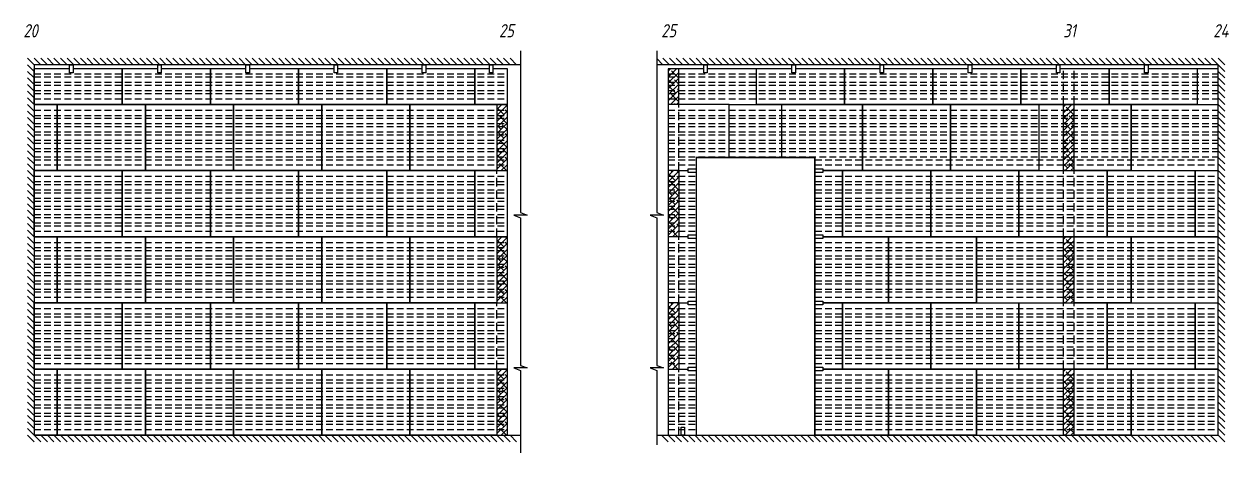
# Model space of a CAD drawing. Header units: millimetres. Extents: x -1499 to 18227, y -5398 to 4982.
# Drawn here: x -1499 to 7615, y -5398 to -2158 of the extents above; entities that cross this region are included whole.
import ezdxf
from ezdxf.enums import TextEntityAlignment as Align

# ---------------------------------------------------------------- set-up
doc = ezdxf.new("R2010")
doc.units = ezdxf.units.MM
doc.linetypes.add('DASHED', pattern=[19.05, 12.7, -6.35])
doc.layers.add('100 noprint', color=1, linetype='Continuous', plot=False)
doc.styles.add('ГОСТ-ISOCPEUR', font='isocpeui.ttf', dxfattribs={"width": 0.8})
pattern_1 = [(45, (-59564.56, 63499.21), (-22.45064, 22.45064), []), (135, (-59564.56, 63499.21), (-67.351921, 22.45064), [79.375, -47.625])]
pattern_2 = [(45, (-59564.56, 64499.21), (-22.45064, 22.45064), []), (135, (-59564.56, 64499.21), (-67.351921, 22.45064), [79.375, -47.625])]
pattern_3 = [(45, (-59564.56, 65499.21), (-22.45064, 22.45064), []), (135, (-59564.56, 65499.21), (-67.351921, 22.45064), [79.375, -47.625])]

msp = doc.modelspace()

# ---------------------------------------------------------------- hatches: boundary and pattern name
h = msp.add_hatch()
h.set_pattern_fill('ANSI38', color=256, scale=10, style=0)
h.set_pattern_definition([(45, (-59564.56, 63999.21), (-22.45064, 22.45064), []), (135, (-59564.56, 63999.21), (-67.351921, 22.45064), [79.375, -47.625])])
h.paths.add_polyline_path([(3454, -2764.6), (3454, -2494.6), (3374, -2494.6), (3374, -2764.6)])
h = msp.add_hatch()
h.set_pattern_fill('ANSI38', color=256, scale=10, style=0)
h.set_pattern_definition(pattern_3)
h.paths.add_polyline_path([(2156.9, -3264.6), (2156.9, -2764.6), (2076.9, -2764.6), (2076.9, -3264.6)])
h = msp.add_hatch()
h.set_pattern_fill('ANSI38', color=256, scale=10, style=0)
h.set_pattern_definition(pattern_3)
h.paths.add_polyline_path([(6444, -3264.6), (6444, -2764.6), (6364, -2764.6), (6364, -3264.6)])
h = msp.add_hatch()
h.set_pattern_fill('ANSI38', color=256, scale=10, style=0)
h.set_pattern_definition([(45, (-58267.534, 64999.21), (-22.45064, 22.45064), []), (135, (-58267.534, 64999.21), (-67.351921, 22.45064), [79.375, -47.625])])
h.paths.add_polyline_path([(3454, -3764.6), (3454, -3264.6), (3374, -3264.6), (3374, -3764.6)])
h = msp.add_hatch()
h.set_pattern_fill('ANSI38', color=256, scale=10, style=0)
h.set_pattern_definition(pattern_2)
h.paths.add_polyline_path([(2156.9, -4264.6), (2156.9, -3764.6), (2076.9, -3764.6), (2076.9, -4264.6)])
h = msp.add_hatch()
h.set_pattern_fill('ANSI38', color=256, scale=10, style=0)
h.set_pattern_definition(pattern_2)
h.paths.add_polyline_path([(6444, -4264.6), (6444, -3764.6), (6364, -3764.6), (6364, -4264.6)])
h = msp.add_hatch()
h.set_pattern_fill('ANSI38', color=256, scale=10, style=0)
h.set_pattern_definition([(45, (-58267.534, 63999.21), (-22.45064, 22.45064), []), (135, (-58267.534, 63999.21), (-67.351921, 22.45064), [79.375, -47.625])])
h.paths.add_polyline_path([(3454, -4764.6), (3454, -4264.6), (3374, -4264.6), (3374, -4764.6)])
h = msp.add_hatch()
h.set_pattern_fill('ANSI38', color=256, scale=10, style=0)
h.set_pattern_definition(pattern_1)
h.paths.add_polyline_path([(2156.9, -5264.6), (2156.9, -4764.6), (2076.9, -4764.6), (2076.9, -5264.6)])
h = msp.add_hatch()
h.set_pattern_fill('ANSI38', color=256, scale=10, style=0)
h.set_pattern_definition(pattern_1)
h.paths.add_polyline_path([(6444, -5264.6), (6444, -4764.6), (6364, -4764.6), (6364, -5264.6)])

# ---------------------------------------------------------------- linework, layer by layer
for p, q in [((-1473.1, -2414.6), (-1423.1, -2464.6)), ((-1423.1, -2414.6), (-1373.1, -2464.6)), ((-1373.1, -2414.6), (-1323.1, -2464.6)), ((-1323.1, -2414.6), (-1273.1, -2464.6)), ((-1273.1, -2414.6), (-1223.1, -2464.6)), ((-1223.1, -2414.6), (-1173.1, -2464.6)), ((-1173.1, -2414.6), (-1123.1, -2464.6)), ((-1123.1, -2414.6), (-1073.1, -2464.6)), ((-1073.1, -2414.6), (-1023.1, -2464.6)), ((-1023.1, -2414.6), (-973.1, -2464.6)), ((-973.1, -2414.6), (-923.1, -2464.6)), ((-923.1, -2414.6), (-873.1, -2464.6)), ((-873.1, -2414.6), (-823.1, -2464.6)), ((-823.1, -2414.6), (-773.1, -2464.6)), ((-773.1, -2414.6), (-723.1, -2464.6)), ((-723.1, -2414.6), (-673.1, -2464.6)), ((-673.1, -2414.6), (-623.1, -2464.6)), ((-623.1, -2414.6), (-573.1, -2464.6)), ((-573.1, -2414.6), (-523.1, -2464.6)), ((-523.1, -2414.6), (-473.1, -2464.6)), ((-473.1, -2414.6), (-423.1, -2464.6)), ((-423.1, -2414.6), (-373.1, -2464.6)), ((-373.1, -2414.6), (-323.1, -2464.6)), ((-323.1, -2414.6), (-273.1, -2464.6)), ((-273.1, -2414.6), (-223.1, -2464.6)), ((-223.1, -2414.6), (-173.1, -2464.6)), ((-173.1, -2414.6), (-123.1, -2464.6)), ((-123.1, -2414.6), (-73.1, -2464.6)), ((-73.1, -2414.6), (-23.1, -2464.6)), ((-23.1, -2414.6), (26.9, -2464.6)), ((26.9, -2414.6), (76.9, -2464.6)), ((76.9, -2414.6), (126.9, -2464.6)), ((126.9, -2414.6), (176.9, -2464.6)), ((176.9, -2414.6), (226.9, -2464.6)), ((226.9, -2414.6), (276.9, -2464.6)), ((276.9, -2414.6), (326.9, -2464.6)), ((326.9, -2414.6), (376.9, -2464.6)), ((376.9, -2414.6), (426.9, -2464.6)), ((426.9, -2414.6), (476.9, -2464.6)), ((476.9, -2414.6), (526.9, -2464.6)), ((526.9, -2414.6), (576.9, -2464.6)), ((576.9, -2414.6), (626.9, -2464.6)), ((626.9, -2414.6), (676.9, -2464.6)), ((676.9, -2414.6), (726.9, -2464.6)), ((726.9, -2414.6), (776.9, -2464.6)), ((776.9, -2414.6), (826.9, -2464.6)), ((826.9, -2414.6), (876.9, -2464.6)), ((876.9, -2414.6), (926.9, -2464.6)), ((926.9, -2414.6), (976.9, -2464.6)), ((976.9, -2414.6), (1026.9, -2464.6)), ((1026.9, -2414.6), (1076.9, -2464.6)), ((1076.9, -2414.6), (1126.9, -2464.6)), ((1126.9, -2414.6), (1176.9, -2464.6)), ((1176.9, -2414.6), (1226.9, -2464.6)), ((1226.9, -2414.6), (1276.9, -2464.6)), ((1276.9, -2414.6), (1326.9, -2464.6)), ((1326.9, -2414.6), (1376.9, -2464.6)), ((1376.9, -2414.6), (1426.9, -2464.6)), ((1426.9, -2414.6), (1476.9, -2464.6)), ((1476.9, -2414.6), (1526.9, -2464.6)), ((1526.9, -2414.6), (1576.9, -2464.6)), ((1576.9, -2414.6), (1626.9, -2464.6)), ((1626.9, -2414.6), (1676.9, -2464.6)), ((1676.9, -2414.6), (1726.9, -2464.6)), ((1726.9, -2414.6), (1776.9, -2464.6)), ((1776.9, -2414.6), (1826.9, -2464.6)), ((1826.9, -2414.6), (1876.9, -2464.6)), ((1876.9, -2414.6), (1926.9, -2464.6)), ((1926.9, -2414.6), (1976.9, -2464.6)), ((1976.9, -2414.6), (2026.9, -2464.6)), ((2026.9, -2414.6), (2076.9, -2464.6)), ((2076.9, -2414.6), (2126.9, -2464.6)), ((2126.9, -2414.6), (2176.9, -2464.6)), ((2176.9, -2414.6), (2226.9, -2464.6)), ((3287.6, -2418.2), (3334, -2464.6)), ((3334, -2414.6), (3384, -2464.6)), ((3384, -2414.6), (3434, -2464.6)), ((3434, -2414.6), (3484, -2464.6)), ((3484, -2414.6), (3534, -2464.6)), ((3534, -2414.6), (3584, -2464.6)), ((3584, -2414.6), (3634, -2464.6)), ((3634, -2414.6), (3684, -2464.6)), ((3684, -2414.6), (3734, -2464.6)), ((3734, -2414.6), (3784, -2464.6)), ((3784, -2414.6), (3834, -2464.6)), ((3834, -2414.6), (3884, -2464.6)), ((3884, -2414.6), (3934, -2464.6)), ((3934, -2414.6), (3984, -2464.6)), ((3984, -2414.6), (4034, -2464.6)), ((4034, -2414.6), (4084, -2464.6)), ((4084, -2414.6), (4134, -2464.6)), ((4134, -2414.6), (4184, -2464.6)), ((4184, -2414.6), (4234, -2464.6)), ((4234, -2414.6), (4284, -2464.6)), ((4284, -2414.6), (4334, -2464.6)), ((4334, -2414.6), (4384, -2464.6)), ((4384, -2414.6), (4434, -2464.6)), ((4434, -2414.6), (4484, -2464.6)), ((4484, -2414.6), (4534, -2464.6)), ((4534, -2414.6), (4584, -2464.6)), ((4584, -2414.6), (4634, -2464.6)), ((4634, -2414.6), (4684, -2464.6)), ((4684, -2414.6), (4734, -2464.6)), ((4734, -2414.6), (4784, -2464.6)), ((4784, -2414.6), (4834, -2464.6)), ((4834, -2414.6), (4884, -2464.6)), ((4884, -2414.6), (4934, -2464.6)), ((4934, -2414.6), (4984, -2464.6)), ((4984, -2414.6), (5034, -2464.6)), ((5034, -2414.6), (5084, -2464.6)), ((5084, -2414.6), (5134, -2464.6)), ((5134, -2414.6), (5184, -2464.6)), ((5184, -2414.6), (5234, -2464.6)), ((5234, -2414.6), (5284, -2464.6)), ((5284, -2414.6), (5334, -2464.6)), ((5334, -2414.6), (5384, -2464.6)), ((5384, -2414.6), (5434, -2464.6)), ((5434, -2414.6), (5484, -2464.6)), ((5484, -2414.6), (5534, -2464.6)), ((5534, -2414.6), (5584, -2464.6)), ((5584, -2414.6), (5634, -2464.6)), ((5634, -2414.6), (5684, -2464.6)), ((5684, -2414.6), (5734, -2464.6)), ((5734, -2414.6), (5784, -2464.6)), ((5784, -2414.6), (5834, -2464.6)), ((5834, -2414.6), (5884, -2464.6)), ((5884, -2414.6), (5934, -2464.6)), ((5934, -2414.6), (5984, -2464.6)), ((5984, -2414.6), (6034, -2464.6)), ((6034, -2414.6), (6084, -2464.6)), ((6084, -2414.6), (6134, -2464.6)), ((6134, -2414.6), (6184, -2464.6)), ((6184, -2414.6), (6234, -2464.6)), ((6234, -2414.6), (6284, -2464.6)), ((6284, -2414.6), (6334, -2464.6)), ((6334, -2414.6), (6384, -2464.6)), ((6384, -2414.6), (6434, -2464.6)), ((6434, -2414.6), (6484, -2464.6)), ((6484, -2414.6), (6534, -2464.6)), ((6534, -2414.6), (6584, -2464.6)), ((6584, -2414.6), (6634, -2464.6)), ((6634, -2414.6), (6684, -2464.6)), ((6684, -2414.6), (6734, -2464.6)), ((6734, -2414.6), (6784, -2464.6)), ((6784, -2414.6), (6834, -2464.6)), ((6834, -2414.6), (6884, -2464.6)), ((6884, -2414.6), (6934, -2464.6)), ((6934, -2414.6), (6984, -2464.6)), ((6984, -2414.6), (7034, -2464.6)), ((7034, -2414.6), (7084, -2464.6)), ((7084, -2414.6), (7134, -2464.6)), ((7134, -2414.6), (7184, -2464.6)), ((7184, -2414.6), (7234, -2464.6)), ((7234, -2414.6), (7284, -2464.6)), ((7284, -2414.6), (7334, -2464.6)), ((7334, -2414.6), (7384, -2464.6)), ((7384, -2414.6), (7434, -2464.6)), ((7434, -2414.6), (7484, -2464.6)), ((7484, -2414.6), (7534, -2464.6)), ((7534, -2414.6), (7584, -2464.6)), ((-1473.1, -2464.6), (-1423.1, -2514.6)), ((-1473.1, -2514.6), (-1423.1, -2564.6)), ((-1423.1, -2464.6), (-1423.1, -5264.6)), ((2255.5, -2464.6), (-1423.1, -2464.6)), ((-1155, -2494.6), (-1423.1, -2494.6)), ((-488, -2494.6), (-1128, -2494.6)), ((179, -2494.6), (-461, -2494.6)), ((846, -2494.6), (206, -2494.6)), ((1513, -2494.6), (873, -2494.6)), ((2021.2, -2494.6), (1540, -2494.6)), ((2156.9, -2494.6), (2048.2, -2494.6)), ((2156.9, -5264.6), (2156.9, -2494.6)), ((7534, -2464.6), (3287.6, -2464.6)), ((3374, -2494.6), (3374, -5264.6)), ((3642, -2494.6), (3374, -2494.6)), ((3454, -2764.6), (3454, -2494.6)), ((4309, -2494.6), (3669, -2494.6)), ((4976, -2494.6), (4336, -2494.6)), ((5643, -2494.6), (5003, -2494.6)), ((6310, -2494.6), (5670, -2494.6)), ((6977, -2494.6), (6337, -2494.6)), ((7534, -2494.6), (7004, -2494.6)), ((7534, -5264.6), (7534, -2464.6)), ((7534, -2464.6), (7584, -2514.6)), ((7534, -2514.6), (7584, -2564.6)), ((-1473.1, -2564.6), (-1423.1, -2614.6)), ((-1473.1, -2614.6), (-1423.1, -2664.6)), ((7534, -2564.6), (7584, -2614.6)), ((7534, -2614.6), (7584, -2664.6)), ((-1473.1, -2664.6), (-1423.1, -2714.6)), ((-1473.1, -2714.6), (-1423.1, -2764.6)), ((7534, -2664.6), (7584, -2714.6)), ((7534, -2714.6), (7584, -2764.6)), ((-1473.1, -2764.6), (-1423.1, -2814.6)), ((-1473.1, -2814.6), (-1423.1, -2864.6)), ((1419.9, -2764.6), (2076.9, -2764.6)), ((1419.9, -3264.6), (1419.9, -2764.6)), ((2076.9, -2764.6), (2076.9, -3264.6)), ((2076.9, -2764.6), (2156.9, -2764.6)), ((2076.9, -2764.6), (2076.9, -3264.6)), ((3834, -2764.6), (3374, -2764.6)), ((3834, -3164.6), (3834, -2764.6)), ((3834, -2764.6), (4234, -2764.6)), ((4234, -2764.6), (4843, -2764.6)), ((4234, -3164.6), (4234, -2764.6)), ((4843, -2764.6), (4843, -3264.6)), ((6177, -2764.6), (6364, -2764.6)), ((6364, -3264.6), (6364, -2764.6)), ((6364, -2764.6), (6444, -2764.6)), ((6364, -2764.6), (6444, -2764.6)), ((6364, -3264.6), (6364, -2764.6)), ((6364, -2764.6), (6444, -2764.6)), ((6444, -3264.6), (6444, -2764.6)), ((6444, -3264.6), (6444, -2764.6)), ((6877, -2764.6), (7534, -2764.6)), ((6877, -3264.6), (6877, -2764.6)), ((6877, -2764.6), (7534, -2764.6)), ((6877, -2764.6), (7534, -2764.6)), ((7534, -2764.6), (7584, -2814.6)), ((7534, -2814.6), (7584, -2864.6)), ((-1473.1, -2864.6), (-1423.1, -2914.6)), ((-1473.1, -2914.6), (-1423.1, -2964.6)), ((7534, -2864.6), (7584, -2914.6)), ((7534, -2914.6), (7584, -2964.6)), ((-1473.1, -2964.6), (-1423.1, -3014.6)), ((7534, -2964.6), (7584, -3014.6)), ((-1473.1, -3014.6), (-1423.1, -3064.6)), ((-1473.1, -3064.6), (-1423.1, -3114.6)), ((7534, -3014.6), (7584, -3064.6)), ((7534, -3064.6), (7584, -3114.6)), ((-1473.1, -3114.6), (-1423.1, -3164.6)), ((-1473.1, -3164.6), (-1423.1, -3214.6)), ((3584, -3164.6), (3584, -5264.6)), ((3584, -3164.6), (4484, -3164.6)), ((4484, -3164.6), (4484, -5264.6)), ((7534, -3114.6), (7584, -3164.6)), ((7534, -3164.6), (7584, -3214.6)), ((-1473.1, -3214.6), (-1423.1, -3264.6)), ((-1473.1, -3264.6), (-1423.1, -3314.6)), ((2076.9, -3264.6), (1419.9, -3264.6)), ((3454, -3264.6), (3374, -3264.6)), ((3454, -3264.6), (3454, -3764.6)), ((3454, -3264.6), (3524, -3264.6)), ((4843, -3264.6), (4544, -3264.6)), ((7534, -3214.6), (7584, -3264.6)), ((7534, -3264.6), (7584, -3314.6)), ((-1473.1, -3314.6), (-1423.1, -3364.6)), ((-1473.1, -3364.6), (-1423.1, -3414.6)), ((7534, -3314.6), (7584, -3364.6)), ((7534, -3364.6), (7584, -3414.6)), ((-1473.1, -3414.6), (-1423.1, -3464.6)), ((7534, -3414.6), (7584, -3464.6)), ((-1473.1, -3464.6), (-1423.1, -3514.6)), ((-1473.1, -3514.6), (-1423.1, -3564.6)), ((7534, -3464.6), (7584, -3514.6)), ((7534, -3514.6), (7584, -3564.6)), ((-1473.1, -3564.6), (-1423.1, -3614.6)), ((-1473.1, -3614.6), (-1423.1, -3664.6)), ((7534, -3564.6), (7584, -3614.6)), ((7534, -3614.6), (7584, -3664.6)), ((-1473.1, -3664.6), (-1423.1, -3714.6)), ((-1473.1, -3714.6), (-1423.1, -3764.6)), ((7534, -3664.6), (7584, -3714.6)), ((7534, -3714.6), (7584, -3764.6)), ((-1473.1, -3764.6), (-1423.1, -3814.6)), ((-1473.1, -3814.6), (-1423.1, -3864.6)), ((1419.9, -3764.6), (2076.9, -3764.6)), ((1419.9, -4264.6), (1419.9, -3764.6)), ((2076.9, -3764.6), (2076.9, -4264.6)), ((2076.9, -3764.6), (2156.9, -3764.6)), ((2076.9, -3764.6), (2076.9, -4264.6)), ((5707, -3764.6), (6364, -3764.6)), ((5707, -4264.6), (5707, -3764.6)), ((5707, -3764.6), (6364, -3764.6)), ((6364, -4264.6), (6364, -3764.6)), ((6364, -3764.6), (6444, -3764.6)), ((6364, -3764.6), (6444, -3764.6)), ((6364, -4264.6), (6364, -3764.6)), ((6364, -3764.6), (6444, -3764.6)), ((6444, -4264.6), (6444, -3764.6)), ((6877, -3764.6), (7534, -3764.6)), ((6877, -4264.6), (6877, -3764.6)), ((6877, -3764.6), (7534, -3764.6)), ((6877, -3764.6), (7534, -3764.6)), ((7534, -3764.6), (7584, -3814.6)), ((7534, -3814.6), (7584, -3864.6)), ((-1473.1, -3864.6), (-1423.1, -3914.6)), ((-1473.1, -3914.6), (-1423.1, -3964.6)), ((7534, -3864.6), (7584, -3914.6)), ((7534, -3914.6), (7584, -3964.6)), ((-1473.1, -3964.6), (-1423.1, -4014.6)), ((7534, -3964.6), (7584, -4014.6)), ((-1473.1, -4014.6), (-1423.1, -4064.6)), ((-1473.1, -4064.6), (-1423.1, -4114.6)), ((7534, -4014.6), (7584, -4064.6)), ((7534, -4064.6), (7584, -4114.6)), ((-1473.1, -4114.6), (-1423.1, -4164.6)), ((-1473.1, -4164.6), (-1423.1, -4214.6)), ((7534, -4114.6), (7584, -4164.6)), ((7534, -4164.6), (7584, -4214.6)), ((-1473.1, -4214.6), (-1423.1, -4264.6)), ((-1473.1, -4264.6), (-1423.1, -4314.6)), ((2076.9, -4264.6), (1419.9, -4264.6)), ((3454, -4264.6), (3374, -4264.6)), ((3454, -4264.6), (3454, -4764.6)), ((3454, -4264.6), (3524, -4264.6)), ((7534, -4214.6), (7584, -4264.6)), ((7534, -4264.6), (7584, -4314.6)), ((-1473.1, -4314.6), (-1423.1, -4364.6)), ((-1473.1, -4364.6), (-1423.1, -4414.6)), ((7534, -4314.6), (7584, -4364.6)), ((7534, -4364.6), (7584, -4414.6)), ((-1473.1, -4414.6), (-1423.1, -4464.6)), ((-1473.1, -4464.6), (-1423.1, -4514.6)), ((7534, -4414.6), (7584, -4464.6)), ((7534, -4464.6), (7584, -4514.6)), ((-1473.1, -4514.6), (-1423.1, -4564.6)), ((7534, -4514.6), (7584, -4564.6)), ((-1473.1, -4564.6), (-1423.1, -4614.6)), ((-1473.1, -4614.6), (-1423.1, -4664.6)), ((7534, -4564.6), (7584, -4614.6)), ((7534, -4614.6), (7584, -4664.6)), ((-1473.1, -4664.6), (-1423.1, -4714.6)), ((-1473.1, -4714.6), (-1423.1, -4764.6)), ((7534, -4664.6), (7584, -4714.6)), ((7534, -4714.6), (7584, -4764.6)), ((-1473.1, -4764.6), (-1423.1, -4814.6)), ((-1473.1, -4814.6), (-1423.1, -4864.6)), ((1419.9, -4764.6), (2076.9, -4764.6)), ((1419.9, -5264.6), (1419.9, -4764.6)), ((2076.9, -4764.6), (2076.9, -5264.6)), ((2076.9, -4764.6), (2156.9, -4764.6)), ((2076.9, -4764.6), (2076.9, -5264.6)), ((3374, -4764.6), (3524, -4764.6)), ((5707, -4764.6), (6364, -4764.6)), ((5707, -5264.6), (5707, -4764.6)), ((6364, -4764.6), (6444, -4764.6)), ((6364, -5264.6), (6364, -4764.6)), ((6444, -5264.6), (6444, -4764.6)), ((6877, -4764.6), (7534, -4764.6)), ((6877, -5264.6), (6877, -4764.6)), ((7534, -4764.6), (7584, -4814.6)), ((7534, -4814.6), (7584, -4864.6)), ((7534, -4814.6), (7584, -4864.6)), ((-1473.1, -4864.6), (-1423.1, -4914.6)), ((-1473.1, -4914.6), (-1423.1, -4964.6)), ((7534, -4864.6), (7584, -4914.6)), ((7534, -4864.6), (7584, -4914.6)), ((7534, -4914.6), (7584, -4964.6)), ((7534, -4914.6), (7584, -4964.6)), ((-1473.1, -4964.6), (-1423.1, -5014.6)), ((7534, -4964.6), (7584, -5014.6)), ((7534, -4964.6), (7584, -5014.6)), ((-1473.1, -5014.6), (-1423.1, -5064.6)), ((-1473.1, -5064.6), (-1423.1, -5114.6)), ((7534, -5014.6), (7584, -5064.6)), ((7534, -5014.6), (7584, -5064.6)), ((7534, -5064.6), (7584, -5114.6)), ((7534, -5064.6), (7584, -5114.6)), ((-1473.1, -5114.6), (-1423.1, -5164.6)), ((-1473.1, -5164.6), (-1423.1, -5214.6)), ((7534, -5114.6), (7584, -5164.6)), ((7534, -5114.6), (7584, -5164.6)), ((7534, -5164.6), (7584, -5214.6)), ((7534, -5164.6), (7584, -5214.6)), ((-1473.1, -5214.6), (-1423.1, -5264.6)), ((-1473.1, -5264.6), (-1423.1, -5314.6)), ((-1423.1, -5264.6), (2255.5, -5264.6)), ((-1423.1, -5264.6), (-1373.1, -5314.6)), ((-1373.1, -5264.6), (-1323.1, -5314.6)), ((-1323.1, -5264.6), (-1273.1, -5314.6)), ((-1273.1, -5264.6), (-1223.1, -5314.6)), ((-1223.1, -5264.6), (-1173.1, -5314.6)), ((-1173.1, -5264.6), (-1123.1, -5314.6)), ((-1123.1, -5264.6), (-1073.1, -5314.6)), ((-1073.1, -5264.6), (-1023.1, -5314.6)), ((-1023.1, -5264.6), (-973.1, -5314.6)), ((-973.1, -5264.6), (-923.1, -5314.6)), ((-923.1, -5264.6), (-873.1, -5314.6)), ((-873.1, -5264.6), (-823.1, -5314.6)), ((-823.1, -5264.6), (-773.1, -5314.6)), ((-773.1, -5264.6), (-723.1, -5314.6)), ((-723.1, -5264.6), (-673.1, -5314.6)), ((-673.1, -5264.6), (-623.1, -5314.6)), ((-623.1, -5264.6), (-573.1, -5314.6)), ((-573.1, -5264.6), (-523.1, -5314.6)), ((-523.1, -5264.6), (-473.1, -5314.6)), ((-473.1, -5264.6), (-423.1, -5314.6)), ((-423.1, -5264.6), (-373.1, -5314.6)), ((-373.1, -5264.6), (-323.1, -5314.6)), ((-323.1, -5264.6), (-273.1, -5314.6)), ((-273.1, -5264.6), (-223.1, -5314.6)), ((-223.1, -5264.6), (-173.1, -5314.6)), ((-173.1, -5264.6), (-123.1, -5314.6)), ((-123.1, -5264.6), (-73.1, -5314.6)), ((-73.1, -5264.6), (-23.1, -5314.6)), ((-23.1, -5264.6), (26.9, -5314.6)), ((26.9, -5264.6), (76.9, -5314.6)), ((76.9, -5264.6), (126.9, -5314.6)), ((126.9, -5264.6), (176.9, -5314.6)), ((176.9, -5264.6), (226.9, -5314.6)), ((226.9, -5264.6), (276.9, -5314.6)), ((276.9, -5264.6), (326.9, -5314.6)), ((326.9, -5264.6), (376.9, -5314.6)), ((376.9, -5264.6), (426.9, -5314.6)), ((426.9, -5264.6), (476.9, -5314.6)), ((476.9, -5264.6), (526.9, -5314.6)), ((526.9, -5264.6), (576.9, -5314.6)), ((576.9, -5264.6), (626.9, -5314.6)), ((626.9, -5264.6), (676.9, -5314.6)), ((676.9, -5264.6), (726.9, -5314.6)), ((726.9, -5264.6), (776.9, -5314.6)), ((776.9, -5264.6), (826.9, -5314.6)), ((826.9, -5264.6), (876.9, -5314.6)), ((876.9, -5264.6), (926.9, -5314.6)), ((926.9, -5264.6), (976.9, -5314.6)), ((976.9, -5264.6), (1026.9, -5314.6)), ((1026.9, -5264.6), (1076.9, -5314.6)), ((1076.9, -5264.6), (1126.9, -5314.6)), ((1126.9, -5264.6), (1176.9, -5314.6)), ((1176.9, -5264.6), (1226.9, -5314.6)), ((1226.9, -5264.6), (1276.9, -5314.6)), ((1276.9, -5264.6), (1326.9, -5314.6)), ((1326.9, -5264.6), (1376.9, -5314.6)), ((1376.9, -5264.6), (1426.9, -5314.6)), ((2076.9, -5264.6), (1419.9, -5264.6)), ((1426.9, -5264.6), (1476.9, -5314.6)), ((1476.9, -5264.6), (1526.9, -5314.6)), ((1526.9, -5264.6), (1576.9, -5314.6)), ((1576.9, -5264.6), (1626.9, -5314.6)), ((1626.9, -5264.6), (1676.9, -5314.6)), ((1676.9, -5264.6), (1726.9, -5314.6)), ((1726.9, -5264.6), (1776.9, -5314.6)), ((1776.9, -5264.6), (1826.9, -5314.6)), ((1826.9, -5264.6), (1876.9, -5314.6)), ((1876.9, -5264.6), (1926.9, -5314.6)), ((1926.9, -5264.6), (1976.9, -5314.6)), ((1976.9, -5264.6), (2026.9, -5314.6)), ((2026.9, -5264.6), (2076.9, -5314.6)), ((2076.9, -5264.6), (2126.9, -5314.6)), ((2126.9, -5264.6), (2176.9, -5314.6)), ((2176.9, -5264.6), (2226.9, -5314.6)), ((3287.6, -5264.6), (7534, -5264.6)), ((3324, -5264.6), (3374, -5314.6)), ((3374, -5264.6), (3424, -5314.6)), ((3424, -5264.6), (3474, -5314.6)), ((3474, -5264.6), (3524, -5314.6)), ((3524, -5264.6), (3574, -5314.6)), ((3574, -5264.6), (3624, -5314.6)), ((3624, -5264.6), (3674, -5314.6)), ((3674, -5264.6), (3724, -5314.6)), ((3724, -5264.6), (3774, -5314.6)), ((3774, -5264.6), (3824, -5314.6)), ((3824, -5264.6), (3874, -5314.6)), ((3874, -5264.6), (3924, -5314.6)), ((3924, -5264.6), (3974, -5314.6)), ((3974, -5264.6), (4024, -5314.6)), ((4024, -5264.6), (4074, -5314.6)), ((4074, -5264.6), (4124, -5314.6)), ((4124, -5264.6), (4174, -5314.6)), ((4174, -5264.6), (4224, -5314.6)), ((4224, -5264.6), (4274, -5314.6)), ((4274, -5264.6), (4324, -5314.6)), ((4324, -5264.6), (4374, -5314.6)), ((4374, -5264.6), (4424, -5314.6)), ((4424, -5264.6), (4474, -5314.6)), ((4474, -5264.6), (4524, -5314.6)), ((4524, -5264.6), (4574, -5314.6)), ((4574, -5264.6), (4624, -5314.6)), ((4624, -5264.6), (4674, -5314.6)), ((4674, -5264.6), (4724, -5314.6)), ((4724, -5264.6), (4774, -5314.6)), ((4774, -5264.6), (4824, -5314.6)), ((4824, -5264.6), (4874, -5314.6)), ((4874, -5264.6), (4924, -5314.6)), ((4924, -5264.6), (4974, -5314.6)), ((4974, -5264.6), (5024, -5314.6)), ((5024, -5264.6), (5074, -5314.6)), ((5074, -5264.6), (5124, -5314.6)), ((5124, -5264.6), (5174, -5314.6)), ((5174, -5264.6), (5224, -5314.6)), ((5224, -5264.6), (5274, -5314.6)), ((5274, -5264.6), (5324, -5314.6)), ((5324, -5264.6), (5374, -5314.6)), ((5374, -5264.6), (5424, -5314.6)), ((5424, -5264.6), (5474, -5314.6)), ((5474, -5264.6), (5524, -5314.6)), ((5524, -5264.6), (5574, -5314.6)), ((5574, -5264.6), (5624, -5314.6)), ((5624, -5264.6), (5674, -5314.6)), ((5674, -5264.6), (5724, -5314.6)), ((5724, -5264.6), (5774, -5314.6)), ((5774, -5264.6), (5824, -5314.6)), ((5824, -5264.6), (5874, -5314.6)), ((5874, -5264.6), (5924, -5314.6)), ((5924, -5264.6), (5974, -5314.6)), ((5974, -5264.6), (6024, -5314.6)), ((6024, -5264.6), (6074, -5314.6)), ((6074, -5264.6), (6124, -5314.6)), ((6124, -5264.6), (6174, -5314.6)), ((6174, -5264.6), (6224, -5314.6)), ((6224, -5264.6), (6274, -5314.6)), ((6274, -5264.6), (6324, -5314.6)), ((6324, -5264.6), (6374, -5314.6)), ((6374, -5264.6), (6424, -5314.6)), ((6424, -5264.6), (6474, -5314.6)), ((6474, -5264.6), (6524, -5314.6)), ((6524, -5264.6), (6574, -5314.6)), ((6574, -5264.6), (6624, -5314.6)), ((6624, -5264.6), (6674, -5314.6)), ((6674, -5264.6), (6724, -5314.6)), ((6724, -5264.6), (6774, -5314.6)), ((6774, -5264.6), (6824, -5314.6)), ((6824, -5264.6), (6874, -5314.6)), ((6874, -5264.6), (6924, -5314.6)), ((6924, -5264.6), (6974, -5314.6)), ((6974, -5264.6), (7024, -5314.6)), ((7024, -5264.6), (7074, -5314.6)), ((7074, -5264.6), (7124, -5314.6)), ((7124, -5264.6), (7174, -5314.6)), ((7174, -5264.6), (7224, -5314.6)), ((7224, -5264.6), (7274, -5314.6)), ((7274, -5264.6), (7324, -5314.6)), ((7324, -5264.6), (7374, -5314.6)), ((7374, -5264.6), (7424, -5314.6)), ((7424, -5264.6), (7474, -5314.6)), ((7474, -5264.6), (7524, -5314.6)), ((7534, -5214.6), (7584, -5264.6)), ((7534, -5214.6), (7584, -5264.6)), ((7534, -5264.6), (7584, -5314.6))]:
    msp.add_line(p, q)
at = {"linetype": 'DASHED', "ltscale": 5}
for p, q in [((6364, -2764.6), (6364, -2494.6)), ((6444, -2764.6), (6444, -2494.6)), ((3454, -3264.6), (3454, -2764.6)), ((2076.9, -3764.6), (2076.9, -3264.6)), ((6364, -3764.6), (6364, -3264.6)), ((6444, -3764.6), (6444, -3264.6)), ((3454, -4264.6), (3454, -3764.6)), ((2076.9, -4764.6), (2076.9, -4264.6)), ((6364, -4764.6), (6364, -4264.6)), ((6444, -4764.6), (6444, -4264.6)), ((3454, -5264.6), (3454, -4764.6))]:
    msp.add_line(p, q, dxfattribs=at)
for points in [[(2255.5, -2358.5), (2255.5, -3580.5), (2305.5, -3600.5), (2205.5, -3600.5), (2255.5, -3620.5), (2255.5, -4736.4), (2305.5, -4756.4), (2205.5, -4756.4), (2255.5, -4776.4), (2255.5, -5398)], [(3287.6, -2358.5), (3287.6, -3580.5), (3337.6, -3600.5), (3237.6, -3600.5), (3287.6, -3620.5), (3287.6, -4736.4), (3337.6, -4756.4), (3237.6, -4756.4), (3287.6, -4776.4), (3287.6, -5336.9)], [(-756.1, -2494.6), (-756.1, -2764.6), (-1423.1, -2764.6), (-1423.1, -2494.6)], [(-89.1, -2494.6), (-89.1, -2764.6), (-756.1, -2764.6), (-756.1, -2494.6)], [(577.9, -2494.6), (577.9, -2764.6), (-89.1, -2764.6), (-89.1, -2494.6)], [(1244.9, -2494.6), (1244.9, -2764.6), (577.9, -2764.6), (577.9, -2494.6)], [(1911.9, -2494.6), (1911.9, -2764.6), (1244.9, -2764.6), (1244.9, -2494.6)], [(2156.9, -2764.6), (1911.9, -2764.6), (1911.9, -2494.6)], [(4708, -2494.6), (4708, -2764.6), (4041, -2764.6), (4041, -2494.6)], [(5375, -2494.6), (5375, -2764.6), (4708, -2764.6), (4708, -2494.6)], [(6042, -2494.6), (6042, -2764.6), (5375, -2764.6), (5375, -2494.6)], [(6709, -2494.6), (6709, -2764.6), (6042, -2764.6), (6042, -2494.6)], [(7376, -2494.6), (7376, -2764.6), (6709, -2764.6), (6709, -2494.6)], [(-1423.1, -2764.6), (-1248.1, -2764.6), (-1248.1, -3264.6), (-1423.1, -3264.6)], [(6444, -2764.6), (6877, -2764.6), (6877, -3264.6), (6444, -3264.6)], [(2156.9, -3764.6), (1911.9, -3764.6), (1911.9, -3264.6), (2156.9, -3264.6)], [(4544, -3264.6), (4693, -3264.6), (4693, -3764.6), (4544, -3764.6)], [(7534, -3764.6), (7361, -3764.6), (7361, -3264.6), (7534, -3264.6)], [(-1423.1, -3764.6), (-1248.1, -3764.6), (-1248.1, -4264.6), (-1423.1, -4264.6)], [(3524, -3764.6), (3374, -3764.6)], [(4544, -3764.6), (5040, -3764.6), (5040, -4264.6), (4544, -4264.6)], [(6444, -3764.6), (6877, -3764.6), (6877, -4264.6), (6444, -4264.6)], [(2156.9, -4764.6), (1911.9, -4764.6), (1911.9, -4264.6), (2156.9, -4264.6)], [(4544, -4264.6), (4693, -4264.6), (4693, -4764.6), (4544, -4764.6)], [(7534, -4764.6), (7361, -4764.6), (7361, -4264.6), (7534, -4264.6)], [(-1423.1, -4764.6), (-1248.1, -4764.6), (-1248.1, -5264.6), (-1423.1, -5264.6)], [(4544, -4764.6), (5040, -4764.6), (5040, -5264.6), (4484, -5264.6)], [(6444, -4764.6), (6877, -4764.6), (6877, -5264.6), (6444, -5264.6)]]:
    msp.add_lwpolyline(points)
at = {"flags": 128}
for points in [[(-1128, -2524.6), (-1155, -2524.6), (-1155, -2464.6), (-1128, -2464.6)], [(-461, -2524.6), (-488, -2524.6), (-488, -2464.6), (-461, -2464.6)], [(206, -2524.6), (179, -2524.6), (179, -2464.6), (206, -2464.6)], [(873, -2524.6), (846, -2524.6), (846, -2464.6), (873, -2464.6)], [(1540, -2524.6), (1513, -2524.6), (1513, -2464.6), (1540, -2464.6)], [(2048.2, -2524.6), (2021.2, -2524.6), (2021.2, -2464.6), (2048.2, -2464.6)], [(3669, -2524.6), (3642, -2524.6), (3642, -2464.6), (3669, -2464.6)], [(4336, -2524.6), (4309, -2524.6), (4309, -2464.6), (4336, -2464.6)], [(5003, -2524.6), (4976, -2524.6), (4976, -2464.6), (5003, -2464.6)], [(5670, -2524.6), (5643, -2524.6), (5643, -2464.6), (5670, -2464.6)], [(6337, -2524.6), (6310, -2524.6), (6310, -2464.6), (6337, -2464.6)], [(7004, -2524.6), (6977, -2524.6), (6977, -2464.6), (7004, -2464.6)], [(3524, -3278.1), (3524, -3251.1), (3584, -3251.1), (3584, -3278.1)], [(4484, -3278.1), (4484, -3251.1), (4544, -3251.1), (4544, -3278.1)], [(3524, -3778.1), (3524, -3751.1), (3584, -3751.1), (3584, -3778.1)], [(4484, -3778.1), (4484, -3751.1), (4544, -3751.1), (4544, -3778.1)], [(3524, -4278.1), (3524, -4251.1), (3584, -4251.1), (3584, -4278.1)], [(4484, -4278.1), (4484, -4251.1), (4544, -4251.1), (4544, -4278.1)], [(3524, -4778.1), (3524, -4751.1), (3584, -4751.1), (3584, -4778.1)], [(4484, -4778.1), (4484, -4751.1), (4544, -4751.1), (4544, -4778.1)], [(3497.5, -5264.6), (3470.5, -5264.6), (3470.5, -5204.6), (3497.5, -5204.6)]]:
    msp.add_lwpolyline(points, close=True, dxfattribs=at)
for points in [[(-1248.1, -2764.6), (-581.1, -2764.6), (-581.1, -3264.6), (-1248.1, -3264.6)], [(-581.1, -2764.6), (85.9, -2764.6), (85.9, -3264.6), (-581.1, -3264.6)], [(85.9, -2764.6), (752.9, -2764.6), (752.9, -3264.6), (85.9, -3264.6)], [(752.9, -2764.6), (1419.9, -2764.6), (1419.9, -3264.6), (752.9, -3264.6)], [(4843, -2764.6), (5510, -2764.6), (5510, -3264.6), (4843, -3264.6)], [(5510, -2764.6), (6177, -2764.6), (6177, -3264.6), (5510, -3264.6)], [(-1423.1, -3264.6), (-756.1, -3264.6), (-756.1, -3764.6), (-1423.1, -3764.6)], [(-756.1, -3264.6), (-89.1, -3264.6), (-89.1, -3764.6), (-756.1, -3764.6)], [(-89.1, -3264.6), (577.9, -3264.6), (577.9, -3764.6), (-89.1, -3764.6)], [(577.9, -3264.6), (1244.9, -3264.6), (1244.9, -3764.6), (577.9, -3764.6)], [(1244.9, -3264.6), (1911.9, -3264.6), (1911.9, -3764.6), (1244.9, -3764.6)], [(4693, -3264.6), (5360, -3264.6), (5360, -3764.6), (4693, -3764.6)], [(5360, -3264.6), (6027, -3264.6), (6027, -3764.6), (5360, -3764.6)], [(6027, -3264.6), (6694, -3264.6), (6694, -3764.6), (6027, -3764.6)], [(6694, -3264.6), (7361, -3264.6), (7361, -3764.6), (6694, -3764.6)], [(-1248.1, -3764.6), (-581.1, -3764.6), (-581.1, -4264.6), (-1248.1, -4264.6)], [(-581.1, -3764.6), (85.9, -3764.6), (85.9, -4264.6), (-581.1, -4264.6)], [(85.9, -3764.6), (752.9, -3764.6), (752.9, -4264.6), (85.9, -4264.6)], [(752.9, -3764.6), (1419.9, -3764.6), (1419.9, -4264.6), (752.9, -4264.6)], [(5040, -3764.6), (5707, -3764.6), (5707, -4264.6), (5040, -4264.6)], [(-1423.1, -4264.6), (-756.1, -4264.6), (-756.1, -4764.6), (-1423.1, -4764.6)], [(-756.1, -4264.6), (-89.1, -4264.6), (-89.1, -4764.6), (-756.1, -4764.6)], [(-89.1, -4264.6), (577.9, -4264.6), (577.9, -4764.6), (-89.1, -4764.6)], [(577.9, -4264.6), (1244.9, -4264.6), (1244.9, -4764.6), (577.9, -4764.6)], [(1244.9, -4264.6), (1911.9, -4264.6), (1911.9, -4764.6), (1244.9, -4764.6)], [(4693, -4264.6), (5360, -4264.6), (5360, -4764.6), (4693, -4764.6)], [(5360, -4264.6), (6027, -4264.6), (6027, -4764.6), (5360, -4764.6)], [(6027, -4264.6), (6694, -4264.6), (6694, -4764.6), (6027, -4764.6)], [(6694, -4264.6), (7361, -4264.6), (7361, -4764.6), (6694, -4764.6)], [(-1248.1, -4764.6), (-581.1, -4764.6), (-581.1, -5264.6), (-1248.1, -5264.6)], [(-581.1, -4764.6), (85.9, -4764.6), (85.9, -5264.6), (-581.1, -5264.6)], [(85.9, -4764.6), (752.9, -4764.6), (752.9, -5264.6), (85.9, -5264.6)], [(752.9, -4764.6), (1419.9, -4764.6), (1419.9, -5264.6), (752.9, -5264.6)], [(5040, -4764.6), (5707, -4764.6), (5707, -5264.6), (5040, -5264.6)]]:
    msp.add_lwpolyline(points, close=True)
at = {"layer": '100 noprint', "linetype": 'DASHED', "ltscale": 4}
for p, q in [((-1423.1, -2534.6), (2156.9, -2534.6)), ((3374, -2534.6), (7534, -2534.6)), ((-1423.1, -2557.1), (2156.9, -2557.1)), ((-1423.1, -2597.1), (2156.9, -2597.1)), ((-1423.1, -2619.6), (2156.9, -2619.6)), ((3374, -2557.1), (7534, -2557.1)), ((3374, -2597.1), (7534, -2597.1)), ((3374, -2619.6), (7534, -2619.6)), ((-1423.1, -2659.6), (2156.9, -2659.6)), ((-1423.1, -2682.1), (2156.9, -2682.1)), ((-1423.1, -2722.1), (2156.9, -2722.1)), ((3374, -2659.6), (7534, -2659.6)), ((3374, -2682.1), (7534, -2682.1)), ((3374, -2722.1), (7534, -2722.1)), ((-1423.1, -2807.1), (2156.9, -2807.1)), ((3374, -2807.1), (7534, -2807.1)), ((-1423.1, -2847.1), (2156.9, -2847.1)), ((-1423.1, -2869.6), (2156.9, -2869.6)), ((-1423.1, -2909.6), (2156.9, -2909.6)), ((3374, -2847.1), (7534, -2847.1)), ((3374, -2869.6), (7534, -2869.6)), ((3374, -2909.6), (7534, -2909.6)), ((-1423.1, -2932.1), (2156.9, -2932.1)), ((-1423.1, -2972.1), (2156.9, -2972.1)), ((-1423.1, -2994.6), (2156.9, -2994.6)), ((3374, -2932.1), (7534, -2932.1)), ((3374, -2972.1), (7534, -2972.1)), ((3374, -2994.6), (7534, -2994.6)), ((-1423.1, -3034.6), (2156.9, -3034.6)), ((-1423.1, -3057.1), (2156.9, -3057.1)), ((-1423.1, -3097.1), (2156.9, -3097.1)), ((3374, -3034.6), (7534, -3034.6)), ((3374, -3057.1), (7534, -3057.1)), ((3374, -3097.1), (7534, -3097.1)), ((-1423.1, -3119.6), (2156.9, -3119.6)), ((-1423.1, -3159.6), (2156.9, -3159.6)), ((-1423.1, -3182.1), (2156.9, -3182.1)), ((3374, -3119.6), (7534, -3119.6)), ((3374, -3159.6), (7534, -3159.6)), ((3374, -3182.1), (3584, -3182.1)), ((4484, -3182.1), (7534, -3182.1)), ((-1423.1, -3222.1), (2156.9, -3222.1)), ((3374, -3222.1), (3584, -3222.1)), ((4484, -3222.1), (7534, -3222.1)), ((-1423.1, -3307.1), (2156.9, -3307.1)), ((-1423.1, -3347.1), (2156.9, -3347.1)), ((-1423.1, -3369.6), (2156.9, -3369.6)), ((3374, -3307.1), (3584, -3307.1)), ((3374, -3347.1), (3584, -3347.1)), ((3374, -3369.6), (3584, -3369.6)), ((4484, -3307.1), (7534, -3307.1)), ((4484, -3347.1), (7534, -3347.1)), ((4484, -3369.6), (7534, -3369.6)), ((-1423.1, -3409.6), (2156.9, -3409.6)), ((-1423.1, -3432.1), (2156.9, -3432.1)), ((3374, -3409.6), (3584, -3409.6)), ((3374, -3432.1), (3584, -3432.1)), ((4484, -3409.6), (7534, -3409.6)), ((4484, -3432.1), (7534, -3432.1)), ((-1423.1, -3472.1), (2156.9, -3472.1)), ((-1423.1, -3494.6), (2156.9, -3494.6)), ((-1423.1, -3534.6), (2156.9, -3534.6)), ((3374, -3472.1), (3584, -3472.1)), ((3374, -3494.6), (3584, -3494.6)), ((3374, -3534.6), (3584, -3534.6)), ((4484, -3472.1), (7534, -3472.1)), ((4484, -3494.6), (7534, -3494.6)), ((4484, -3534.6), (7534, -3534.6)), ((-1423.1, -3557.1), (2156.9, -3557.1)), ((-1423.1, -3597.1), (2156.9, -3597.1)), ((-1423.1, -3619.6), (2156.9, -3619.6)), ((3374, -3557.1), (3584, -3557.1)), ((3374, -3597.1), (3584, -3597.1)), ((3374, -3619.6), (3584, -3619.6)), ((4484, -3557.1), (7534, -3557.1)), ((4484, -3597.1), (7534, -3597.1)), ((4484, -3619.6), (7534, -3619.6)), ((-1423.1, -3659.6), (2156.9, -3659.6)), ((-1423.1, -3682.1), (2156.9, -3682.1)), ((-1423.1, -3722.1), (2156.9, -3722.1)), ((3374, -3659.6), (3584, -3659.6)), ((3374, -3682.1), (3584, -3682.1)), ((3374, -3722.1), (3584, -3722.1)), ((4484, -3659.6), (7534, -3659.6)), ((4484, -3682.1), (7534, -3682.1)), ((4484, -3722.1), (7534, -3722.1)), ((-1423.1, -3807.1), (2156.9, -3807.1)), ((3374, -3807.1), (3584, -3807.1)), ((4484, -3807.1), (7534, -3807.1)), ((-1423.1, -3847.1), (2156.9, -3847.1)), ((-1423.1, -3869.6), (2156.9, -3869.6)), ((-1423.1, -3909.6), (2156.9, -3909.6)), ((3374, -3847.1), (3584, -3847.1)), ((3374, -3869.6), (3584, -3869.6)), ((3374, -3909.6), (3584, -3909.6)), ((4484, -3847.1), (7534, -3847.1)), ((4484, -3869.6), (7534, -3869.6)), ((4484, -3909.6), (7534, -3909.6)), ((-1423.1, -3932.1), (2156.9, -3932.1)), ((-1423.1, -3972.1), (2156.9, -3972.1)), ((-1423.1, -3994.6), (2156.9, -3994.6)), ((3374, -3932.1), (3584, -3932.1)), ((3374, -3972.1), (3584, -3972.1)), ((3374, -3994.6), (3584, -3994.6)), ((4484, -3932.1), (7534, -3932.1)), ((4484, -3972.1), (7534, -3972.1)), ((4484, -3994.6), (7534, -3994.6)), ((-1423.1, -4034.6), (2156.9, -4034.6)), ((-1423.1, -4057.1), (2156.9, -4057.1)), ((-1423.1, -4097.1), (2156.9, -4097.1)), ((3374, -4034.6), (3584, -4034.6)), ((3374, -4057.1), (3584, -4057.1)), ((3374, -4097.1), (3584, -4097.1)), ((4484, -4034.6), (7534, -4034.6)), ((4484, -4057.1), (7534, -4057.1)), ((4484, -4097.1), (7534, -4097.1)), ((-1423.1, -4119.6), (2156.9, -4119.6)), ((-1423.1, -4159.6), (2156.9, -4159.6)), ((-1423.1, -4182.1), (2156.9, -4182.1)), ((3374, -4119.6), (3584, -4119.6)), ((3374, -4159.6), (3584, -4159.6)), ((3374, -4182.1), (3584, -4182.1)), ((4484, -4119.6), (7534, -4119.6)), ((4484, -4159.6), (7534, -4159.6)), ((4484, -4182.1), (7534, -4182.1)), ((-1423.1, -4222.1), (2156.9, -4222.1)), ((3374, -4222.1), (3584, -4222.1)), ((4484, -4222.1), (7534, -4222.1)), ((-1423.1, -4307.1), (2156.9, -4307.1)), ((-1423.1, -4347.1), (2156.9, -4347.1)), ((-1423.1, -4369.6), (2156.9, -4369.6)), ((3374, -4307.1), (3584, -4307.1)), ((3374, -4347.1), (3584, -4347.1)), ((3374, -4369.6), (3584, -4369.6)), ((4484, -4307.1), (7534, -4307.1)), ((4484, -4347.1), (7534, -4347.1)), ((4484, -4369.6), (7534, -4369.6)), ((-1423.1, -4409.6), (2156.9, -4409.6)), ((-1423.1, -4432.1), (2156.9, -4432.1)), ((3374, -4409.6), (3584, -4409.6)), ((3374, -4432.1), (3584, -4432.1)), ((4484, -4409.6), (7534, -4409.6)), ((4484, -4432.1), (7534, -4432.1)), ((-1423.1, -4472.1), (2156.9, -4472.1)), ((-1423.1, -4494.6), (2156.9, -4494.6)), ((-1423.1, -4534.6), (2156.9, -4534.6)), ((-1423.1, -4557.1), (2156.9, -4557.1)), ((3374, -4472.1), (3584, -4472.1)), ((3374, -4494.6), (3584, -4494.6)), ((3374, -4534.6), (3584, -4534.6)), ((3374, -4557.1), (3584, -4557.1)), ((4484, -4472.1), (7534, -4472.1)), ((4484, -4494.6), (7534, -4494.6)), ((4484, -4534.6), (7534, -4534.6)), ((4484, -4557.1), (7534, -4557.1)), ((-1423.1, -4597.1), (2156.9, -4597.1)), ((-1423.1, -4619.6), (2156.9, -4619.6)), ((3374, -4597.1), (3584, -4597.1)), ((3374, -4619.6), (3584, -4619.6)), ((4484, -4597.1), (7534, -4597.1)), ((4484, -4619.6), (7534, -4619.6)), ((-1423.1, -4659.6), (2156.9, -4659.6)), ((-1423.1, -4682.1), (2156.9, -4682.1)), ((-1423.1, -4722.1), (2156.9, -4722.1)), ((3374, -4659.6), (3584, -4659.6)), ((3374, -4682.1), (3584, -4682.1)), ((3374, -4722.1), (3584, -4722.1)), ((4484, -4659.6), (7534, -4659.6)), ((4484, -4682.1), (7534, -4682.1)), ((4484, -4722.1), (7534, -4722.1)), ((-1423.1, -4807.1), (2156.9, -4807.1)), ((3374, -4807.1), (3584, -4807.1)), ((4484, -4807.1), (7534, -4807.1)), ((-1423.1, -4847.1), (2156.9, -4847.1)), ((-1423.1, -4869.6), (2156.9, -4869.6)), ((-1423.1, -4909.6), (2156.9, -4909.6)), ((3374, -4847.1), (3584, -4847.1)), ((3374, -4869.6), (3584, -4869.6)), ((3374, -4909.6), (3584, -4909.6)), ((4484, -4847.1), (7534, -4847.1)), ((4484, -4869.6), (7534, -4869.6)), ((4484, -4909.6), (7534, -4909.6)), ((-1423.1, -4932.1), (2156.9, -4932.1)), ((-1423.1, -4972.1), (2156.9, -4972.1)), ((-1423.1, -4994.6), (2156.9, -4994.6)), ((3374, -4932.1), (3584, -4932.1)), ((3374, -4972.1), (3584, -4972.1)), ((3374, -4994.6), (3584, -4994.6)), ((4484, -4932.1), (7534, -4932.1)), ((4484, -4972.1), (7534, -4972.1)), ((4484, -4994.6), (7534, -4994.6)), ((-1423.1, -5034.6), (2156.9, -5034.6)), ((-1423.1, -5057.1), (2156.9, -5057.1)), ((-1423.1, -5097.1), (2156.9, -5097.1)), ((3374, -5034.6), (3584, -5034.6)), ((3374, -5057.1), (3584, -5057.1)), ((3374, -5097.1), (3584, -5097.1)), ((4484, -5034.6), (7534, -5034.6)), ((4484, -5057.1), (7534, -5057.1)), ((4484, -5097.1), (7534, -5097.1)), ((-1423.1, -5119.6), (2156.9, -5119.6)), ((-1423.1, -5159.6), (2156.9, -5159.6)), ((-1423.1, -5182.1), (2156.9, -5182.1)), ((3374, -5119.6), (3584, -5119.6)), ((3374, -5159.6), (3584, -5159.6)), ((3374, -5182.1), (3584, -5182.1)), ((4484, -5119.6), (7534, -5119.6)), ((4484, -5159.6), (7534, -5159.6)), ((4484, -5182.1), (7534, -5182.1)), ((-1423.1, -5222.1), (2156.9, -5222.1)), ((3374, -5222.1), (3584, -5222.1)), ((4484, -5222.1), (7534, -5222.1))]:
    msp.add_line(p, q, dxfattribs=at)
at = {"layer": '100 noprint'}
msp.add_lwpolyline([(3584, -3164.6), (3584, -5264.6), (4484, -5264.6), (4484, -3164.6)], close=True, dxfattribs=at)

# ---------------------------------------------------------------- texts
at = {"layer": '100 noprint', "style": 'ГОСТ-ISOCPEUR', "width": 0.8}
for s, p in [('20', (-1450.1, -2207.8)), ('25', (2150, -2207.8)), ('25', (3377.4, -2207.8)), ('31', (6410.1, -2207.8)), ('24', (7554.4, -2207.8))]:
    msp.add_text(s, height=100, dxfattribs=at).set_placement(p, align=Align.MIDDLE)

doc.saveas('drawing.dxf')
